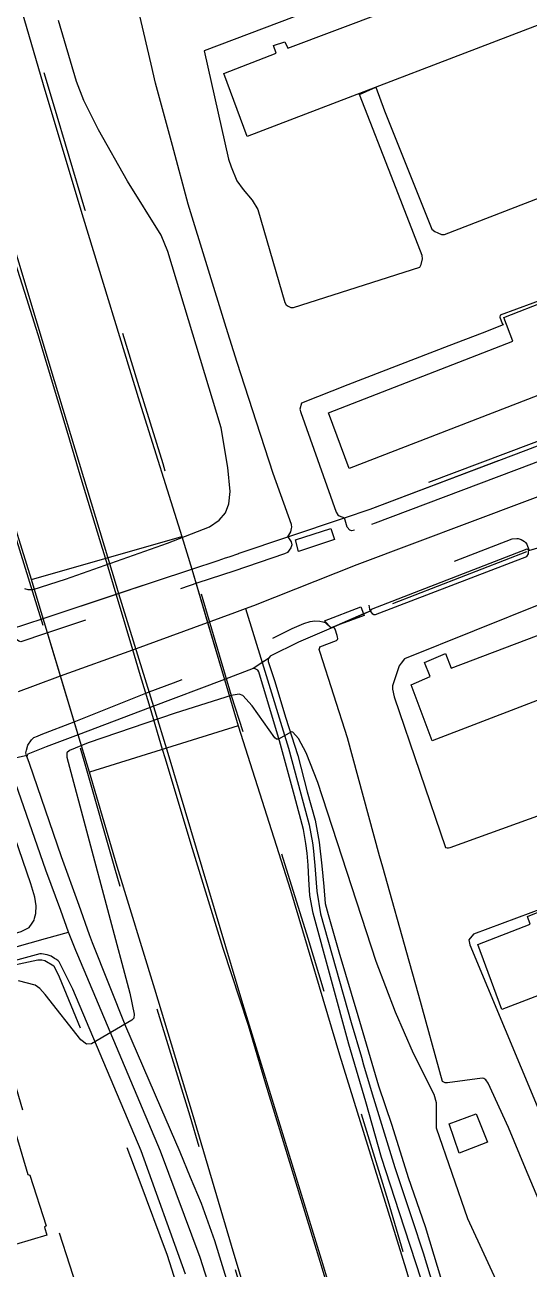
# Model space of a CAD drawing. Header units: millimetres. Extents: x 198785 to 203305, y 542885 to 545889.
# Drawn here: x 202029.6 to 202130.2, y 543380.9 to 543629.2 of the extents above; entities that cross this region are included whole.
import ezdxf

# ---------------------------------------------------------------- set-up
doc = ezdxf.new("R2010")
doc.units = ezdxf.units.MM
doc.linetypes.add('FENCE_25K', pattern=[54.3, 28.7, -9.2, -16.4])
doc.linetypes.add('HIDDEN_IN_25K', pattern=[56.5, 36.5, -20])
for name, color, linetype in [('A0013111', 253, 'Continuous'), ('A0013114', 253, 'Continuous'), ('A0013117', 253, 'Continuous'), ('A0013118', 253, 'Continuous'), ('A0023211', 253, 'Continuous'), ('A0023214', 253, 'Continuous'), ('A0023217', 253, 'Continuous'), ('A0033324', 253, 'Continuous'), ('A0043325', 253, 'Continuous'), ('A0053326', 253, 'Continuous'), ('A0073340', 253, 'Continuous'), ('B0014111', 253, 'Continuous'), ('B0014115', 253, 'Continuous'), ('B0024120', 253, 'Continuous'), ('C0523121', 253, 'Continuous'), ('F0017111', 253, 'Continuous')]:
    doc.layers.add(name, color=color, linetype=linetype)

msp = doc.modelspace()

# ---------------------------------------------------------------- linework, layer by layer
at = {"layer": 'A0013111'}
for points in [[(201952.69, 543887.18), (201959.29, 543864.27), (201969.32, 543830.49), (201981.95, 543788.15), (201995.17, 543743.22), (202006.91, 543703.83), (202018.57, 543666.59), (202027.68, 543636.48), (202033.61, 543616.13), (202041.25, 543590.7), (202052.48, 543553.99), (202060.98, 543527.1), (202062.92, 543520.59), (202066.09, 543509.95), (202069.47, 543498.59), (202072.22, 543489.35), (202082.62, 543456.52), (202092.41, 543423.7), (202105.65, 543380.99), (202119.01, 543335.29)], [(202081.77, 543349.38), (202071.38, 543383.85), (202063.05, 543411.98), (202055.58, 543436.76), (202048.08, 543461.27), (202042.52, 543480.09), (202040.28, 543487.54), (202036.76, 543499.28), (202033.31, 543510.76), (202030.98, 543518.54), (202025.69, 543535.41), (202019.88, 543553.45), (202013.86, 543573.55), (202001.29, 543615.89), (201988.17, 543658.98), (201975.59, 543701.29), (201964.61, 543737.61), (201954.02, 543772.01), (201942.51, 543810.75), (201931.78, 543846.34), (201922.12, 543878.3)]]:
    msp.add_lwpolyline(points, dxfattribs=at)
at = {"layer": 'A0013114'}
for points in [[(202026.76, 543508.59), (202033.31, 543510.76), (202047.87, 543515.59), (202062.92, 543520.59), (202068.17, 543522.33), (202069.66, 543522.83), (202070.36, 543523.06), (202072.33, 543523.72), (202072.41, 543523.75), (202082.11, 543527.03), (202093.37, 543530.83), (202098.49, 543532.57), (202129.65, 543544.34), (202166.44, 543558.41), (202181.33, 543564.15), (202188.47, 543566.9), (202188.7, 543567.02), (202188.97, 543567.37), (202191.89, 543568.6), (202192.33, 543568.58), (202195.02, 543569.7), (202195.4, 543569.96), (202195.58, 543570.17)], [(202202.32, 543547.62), (202202.06, 543547.7), (202201.7, 543547.71), (202201.22, 543547.7), (202192.67, 543544.17), (202192.48, 543544.41), (202191.52, 543546.34), (202191.34, 543546.7), (202191.14, 543546.81), (202190.86, 543546.86), (202190.36, 543546.86), (202190.07, 543546.81), (202162.58, 543536.23), (202140.93, 543527.7), (202140.58, 543527.37), (202130.13, 543524.22), (202130.15, 543524.44), (202129.78, 543524.59), (202098.75, 543512.57), (202098.49, 543512.23), (202090.72, 543508.81), (202084.19, 543506.04), (202078.58, 543503.21), (202078.21, 543502.79)], [(202075.17, 543500.75), (202069.47, 543498.59), (202054.61, 543492.97), (202040.28, 543487.54), (202033.89, 543485.13), (202030.25, 543483.65), (202030.09, 543483.42)]]:
    msp.add_lwpolyline(points, dxfattribs=at)
at = {"layer": 'A0013117'}
for points in [[(202078.21, 543502.79), (202078.15, 543502.6), (202078.17, 543502.14), (202079.52, 543498.17), (202081.62, 543491.05), (202084.06, 543483.39), (202085.92, 543476.17), (202087.53, 543470.49), (202088.32, 543466.11), (202088.9, 543461.42), (202089.28, 543457.27), (202089.56, 543453.89), (202090.13, 543451.66), (202092.24, 543444.25), (202096.04, 543431.56), (202100.18, 543417.52), (202102.81, 543409.65), (202106.09, 543399.24), (202109.46, 543389.44), (202116.87, 543365), (202121.07, 543351.6), (202125.08, 543339.6), (202128.91, 543327.35), (202133.18, 543313.36)], [(202131.91, 543306.21), (202127.14, 543321.16), (202122.57, 543335.93), (202116.59, 543353.72), (202112.88, 543365.21), (202108.71, 543378.92), (202104.38, 543392.16), (202100.81, 543403.17), (202097.65, 543414.31), (202094.25, 543425.8), (202087.15, 543451.97), (202086.48, 543455.48), (202086.27, 543458.71), (202086.13, 543461.54), (202085.92, 543463.92), (202085.69, 543465.84), (202085.21, 543468.65), (202083.43, 543475.39), (202080.43, 543486.35), (202076.28, 543500.12), (202076.14, 543500.45), (202075.59, 543500.7), (202075.17, 543500.75)], [(201983.65, 543467.02), (201987.42, 543454.45), (201991.67, 543440.37), (201992.31, 543439.45), (201992.54, 543439.25), (201992.74, 543439.08), (201993.05, 543438.87), (201993.73, 543438.49), (201994.8, 543438.32), (201995.52, 543438.36), (202025.72, 543447.38), (202028.9, 543448.29), (202030.49, 543449.1), (202031.09, 543449.97), (202031.5, 543450.56), (202031.59, 543450.94), (202031.81, 543451.89), (202031.87, 543453.44), (202031.61, 543455.16), (202030.8, 543457.8), (202022.75, 543481.09), (202022.23, 543481.64)], [(202030.09, 543483.42), (202030.04, 543483.12), (202030.47, 543481.87), (202036.86, 543463.29), (202040.38, 543453.53), (202042.47, 543447.7), (202043.09, 543446.13), (202049.74, 543429.42), (202056.71, 543413.25), (202060.52, 543404.32), (202062.64, 543399.27), (202064.78, 543394.1), (202067.47, 543386.62), (202079.99, 543345.89), (202082.46, 543338), (202089.94, 543314.14), (202104.45, 543266.49), (202112.55, 543238.17), (202114.69, 543230.64), (202116.45, 543224.45), (202119.59, 543213.39), (202126.48, 543184.67), (202130.77, 543167.6)], [(202032.61, 543443.85), (202022.33, 543441.02), (202000.3, 543434.84), (201999.06, 543434.42), (201998.55, 543434.05), (201996.94, 543431.12), (201996.22, 543429.05), (201996.22, 543428.72), (201996.22, 543428.17), (202004.16, 543398.96), (202013.23, 543368.64)], [(202061.7, 543379.91), (202052.84, 543404.56), (202039.22, 543436.81), (202036.48, 543442.23), (202036.28, 543442.47), (202035.97, 543442.68), (202035.58, 543442.93), (202034.86, 543443.38), (202034.1, 543443.64), (202032.94, 543443.85), (202032.61, 543443.85)]]:
    msp.add_lwpolyline(points, dxfattribs=at)
at = {"layer": 'A0013118'}
for points in [[(202095.31, 543635.4), (202065.39, 543624), (202070.25, 543602.37), (202070.8, 543600.89), (202071.95, 543598.07), (202073.18, 543596.37), (202074.99, 543594.19), (202076.08, 543592.36), (202081.51, 543573.78), (202081.73, 543573.33), (202082.14, 543573.06), (202082.67, 543572.8), (202083.22, 543572.78), (202108.42, 543580.86), (202108.72, 543581.36), (202108.99, 543582.51), (202108.92, 543583.17), (202103.22, 543597.72), (202096.4, 543615.27), (202099.65, 543616.75), (202101.4, 543612.03), (202110.8, 543588.4), (202111.41, 543587.99), (202112.02, 543587.68), (202112.77, 543587.38), (202113.33, 543587.38), (202138.63, 543597.11)], [(202082.11, 543527.03), (202082.67, 543528.02), (202082.76, 543528.35), (202082.83, 543528.7), (202082.87, 543528.96), (202082.85, 543529.49), (202079.18, 543539.68), (202075.85, 543549.91), (202071.96, 543561.85), (202069.81, 543568.82), (202062.22, 543593.42), (202059.1, 543605.15), (202055.68, 543617.58), (202054.8, 543621.38), (202051.64, 543635.05)], [(202134.2, 543574.86), (202124.42, 543571.24), (202124.38, 543570.84), (202124.86, 543569.62), (202125.05, 543569.32), (202120.87, 543567.7), (202114.24, 543565.14), (202094.07, 543557.34), (202084.83, 543553.74), (202084.49, 543552.49), (202084.66, 543551.82), (202091.75, 543531.94), (202092.06, 543531.46), (202092.32, 543531.24), (202093.37, 543530.83)], [(202098.49, 543512.23), (202098.91, 543511.74), (202099.27, 543511.57), (202099.56, 543511.57), (202129.78, 543523.13), (202130.13, 543523.64), (202130.13, 543524.22)], [(202133.18, 543513.84), (202105.36, 543502.73), (202104.71, 543501.86), (202104.31, 543501.33), (202102.95, 543497.34), (202102.95, 543496.67), (202103.34, 543495.14), (202113.57, 543465.05), (202113.86, 543464.96), (202114.12, 543464.96), (202114.49, 543465.05), (202143.71, 543475.63)], [(202135.13, 543387.57), (202129.53, 543401.01), (202126.12, 543409.18), (202122.04, 543418.06), (202121.6, 543418.71), (202121.2, 543418.95), (202120.83, 543419.04), (202113.96, 543418.1), (202113.5, 543418.1), (202112.96, 543418.36), (202108.24, 543435.54), (202106.32, 543442.35), (202101.02, 543461.13), (202100.37, 543463.42), (202094.02, 543486.93), (202088.52, 543503.97), (202088.37, 543504.58), (202088.47, 543504.95), (202088.5, 543505.06), (202091.79, 543506.34), (202092.03, 543506.54), (202092.07, 543506.78), (202092.03, 543507.04), (202091.92, 543507.33), (202091.57, 543508.59), (202091.42, 543508.83), (202091.25, 543508.92), (202090.72, 543508.81)], [(202136.28, 543454.18), (202119.16, 543447.77), (202118.19, 543446.66), (202118.4, 543445.65), (202135.66, 543404.21)]]:
    msp.add_lwpolyline(points, dxfattribs=at)
at = {"layer": 'A0023211'}
msp.add_lwpolyline([(202093.71, 543365.19), (202088.52, 543382.42), (202077.73, 543417.84), (202074.23, 543429.52), (202069.2, 543444.89), (202067.6, 543450.06), (202062.83, 543465.67), (202057.69, 543482.75), (202057.12, 543484.64), (202054.61, 543492.97), (202052.5, 543499.99), (202051.16, 543504.52), (202048.33, 543514.05), (202047.87, 543515.59), (202045.71, 543522.75), (202044.59, 543526.45), (202040.84, 543538.7), (202038.06, 543548.11), (202032.29, 543567.34), (202029.65, 543575.77), (202026.74, 543584.79), (202023.73, 543594.84), (202017.45, 543616.01), (202003.37, 543662.79)], dxfattribs=at)
at = {"layer": 'A0023214'}
msp.add_lwpolyline([(202028.4, 543496.17), (202031.76, 543497.46), (202036.76, 543499.28), (202051.16, 543504.52), (202066.09, 543509.95), (202071.54, 543511.94), (202073.65, 543512.71), (202075.29, 543513.35), (202095.93, 543521.53), (202129.89, 543534.28), (202164.51, 543547.32)], dxfattribs=at)
at = {"layer": 'A0023217'}
for points in [[(202038.37, 543448.18), (202036.79, 543452.47), (202033.83, 543460.54), (202026.16, 543482.53), (202024.33, 543494.61), (202022.47, 543506.86), (202018.38, 543524.62), (202016.44, 543533.79), (202010.94, 543558.32), (202009.48, 543564.6), (202007.81, 543571.78), (202003.3, 543588.66), (201996.98, 543610.54), (201993.05, 543624.07), (201989.71, 543634.89), (201985.04, 543650.58), (201977.32, 543675.53), (201973.75, 543688.05), (201969.61, 543702.87), (201962.09, 543727.36), (201930.26, 543833.2), (201930, 543834), (201929.13, 543836.62)], [(202073.65, 543512.71), (202076.97, 543501.96), (202082.25, 543484.87), (202084.68, 543475.78), (202086.37, 543469.57), (202087.01, 543465.97), (202087.12, 543465.02), (202087.51, 543461.48), (202087.78, 543457.99), (202087.88, 543456.37), (202088.64, 543451.81), (202094.74, 543430.14), (202096.79, 543423.25), (202097.22, 543421.66), (202098.92, 543415.92), (202103.45, 543401.21), (202106.92, 543390.8), (202109.08, 543384.18), (202109.09, 543384.18), (202114.87, 543365.11)], [(201991.61, 543429.09), (201994.59, 543433.39), (201996.53, 543436.19), (202024.02, 543444.2), (202033.73, 543446.89), (202038.37, 543448.18)], [(202077.58, 543339.9), (202076.94, 543344.41), (202076.9, 543344.69), (202064.58, 543383.27), (202056.68, 543404.44), (202040.17, 543443.58), (202039.8, 543444.53), (202038.37, 543448.18)]]:
    msp.add_lwpolyline(points, dxfattribs=at)
at = {"layer": 'A0033324', "linetype": 'HIDDEN_IN_25K', "flags": 128}
for points in [[(202095.38, 543528.35), (202094.89, 543528.26), (202094.47, 543528.37), (202093.91, 543528.96), (202093.37, 543530.83), (202098.49, 543532.57), (202129.65, 543544.34), (202166.44, 543558.41), (202181.33, 543564.15), (202188.47, 543566.9), (202188.7, 543567.02), (202188.97, 543567.37), (202189.14, 543565.85), (202189.05, 543564.3), (202188.73, 543563.94), (202188.47, 543563.66), (202187.82, 543563.44), (202167.51, 543555.61), (202141.29, 543545.58), (202130.71, 543541.54), (202099.5, 543529.74), (202095.38, 543528.35)], [(202033.78, 543507.76), (202028.82, 543506.11), (202028.41, 543506.2), (202028, 543506.56), (202026.76, 543508.59), (202033.31, 543510.76), (202048.32, 543515.75), (202062.92, 543520.59), (202068.17, 543522.33), (202070.36, 543523.06), (202072.41, 543523.75), (202082.11, 543527.03), (202082.77, 543526.07), (202082.86, 543525.42), (202082.72, 543524.85), (202082.03, 543523.92), (202081.43, 543523.64), (202071.31, 543520.21), (202064.16, 543517.84), (202056.65, 543515.35), (202049.21, 543512.88), (202033.78, 543507.76)], [(202129.8, 543525.6), (202130.15, 543524.44), (202129.78, 543524.59), (202098.75, 543512.57), (202098.49, 543512.23), (202098.29, 543513.76), (202098.62, 543515.05), (202098.95, 543515.48), (202099.3, 543515.81), (202100.59, 543516.5), (202113.34, 543521.44), (202126.85, 543526.67), (202127.75, 543526.74), (202128.06, 543526.73), (202128.65, 543526.54), (202129.28, 543526.11), (202129.49, 543525.9), (202129.8, 543525.6)], [(202030.09, 543483.42), (202030.04, 543483.12), (202029.96, 543483.39), (202029.8, 543483.96), (202029.95, 543484.48), (202030.23, 543485.49), (202030.94, 543486.53), (202031.4, 543487.03), (202032.13, 543487.29), (202032.89, 543487.61), (202039.5, 543490.15), (202054.4, 543496.1), (202059.28, 543497.94), (202068.97, 543501.61), (202072.93, 543503.11), (202076.7, 543505.63), (202082.93, 543508.76), (202085.3, 543509.77), (202086.56, 543510.14), (202087.47, 543510.29), (202088.46, 543510.24), (202089.06, 543510.07), (202089.54, 543509.93), (202090.72, 543508.81), (202084.19, 543506.04), (202078.58, 543503.21), (202078.21, 543502.79), (202075.17, 543500.75), (202055.29, 543493.22), (202054.61, 543492.97), (202040.28, 543487.54), (202033.89, 543485.13), (202030.25, 543483.65), (202030.09, 543483.42)]]:
    msp.add_lwpolyline(points, dxfattribs=at)
at = {"layer": 'A0043325'}
for points in [[(202091.43, 543526.51), (202084.23, 543524.12), (202083.6, 543526.43), (202090.65, 543528.69), (202091.43, 543526.51)], [(202091.9, 543509.33), (202090.74, 543508.89), (202089.39, 543510.27), (202096.67, 543513.07), (202097.18, 543511.66), (202097.3, 543511.35), (202091.9, 543509.33)]]:
    msp.add_lwpolyline(points, dxfattribs=at)
at = {"layer": 'A0053326'}
for points in [[(202026.76, 543508.59), (202033.31, 543510.76), (202047.87, 543515.59), (202062.92, 543520.59), (202068.17, 543522.33), (202069.66, 543522.83), (202070.36, 543523.06), (202072.33, 543523.72), (202072.41, 543523.75), (202082.11, 543527.03), (202093.37, 543530.83), (202098.49, 543532.57), (202129.65, 543544.34), (202166.44, 543558.41)], [(202131.06, 543524.5), (202130.13, 543524.22), (202130.15, 543524.44), (202129.78, 543524.59), (202098.75, 543512.57), (202098.49, 543512.23), (202097.18, 543511.66), (202091.9, 543509.33), (202090.72, 543508.81), (202084.19, 543506.04), (202078.58, 543503.21), (202078.21, 543502.79), (202076.97, 543501.96), (202075.17, 543500.75), (202069.47, 543498.59), (202054.61, 543492.97), (202040.28, 543487.54), (202033.89, 543485.13), (202030.25, 543483.65), (202030.09, 543483.42), (202026.16, 543482.53)]]:
    msp.add_lwpolyline(points, dxfattribs=at)
at = {"layer": 'A0073340'}
msp.add_lwpolyline([(202072.22, 543489.35), (202042.52, 543480.09), (202040.28, 543487.54), (202033.31, 543510.76), (202030.98, 543518.54), (202060.98, 543527.1), (202062.92, 543520.59), (202069.47, 543498.59), (202072.22, 543489.35)], dxfattribs=at)
at = {"layer": 'B0014111'}
msp.add_lwpolyline([(202121.91, 543406.29), (202116.27, 543404.05), (202114.28, 543409.94), (202119.69, 543411.93), (202121.91, 543406.29)], dxfattribs=at)
at = {"layer": 'B0014115'}
for points in [[(202135.7, 543644.91), (202140.69, 543632.43), (202073.96, 543606.93), (202069.3, 543619.49), (202079.78, 543623.51), (202079.23, 543625.04), (202081.47, 543625.83), (202082.07, 543624.54), (202101.39, 543631.8), (202100.89, 543633.13), (202103.19, 543634.07), (202103.6, 543632.84), (202122.88, 543640.01), (202122.36, 543641.39), (202124.74, 543642.29), (202125.13, 543640.93), (202135.7, 543644.91)], [(202162.15, 543625.06), (202178.1, 543584.73), (202175.65, 543583.69), (202177.63, 543579.18), (202175.95, 543578.48), (202177.86, 543572.99), (202094.33, 543540.65), (202090.2, 543551.8), (202126.98, 543566.1), (202125.17, 543570.82), (202134.03, 543574.23), (202135.98, 543569.27), (202165.89, 543580.51), (202166.45, 543582.03), (202160.73, 543595.75), (202157.59, 543594.44), (202154.22, 543603.8), (202157.29, 543604.88), (202151.11, 543620.71), (202162.15, 543625.06)], [(202171.9, 543522.12), (202175.96, 543511.33), (202110.91, 543486.34), (202106.71, 543497.52), (202110.49, 543499.18), (202109.38, 543501.99), (202113.52, 543503.74), (202114.67, 543500.84), (202136.1, 543508.98), (202134.64, 543513.12), (202143.31, 543516.48), (202145.07, 543512.05), (202171.9, 543522.12)], [(202190.35, 543472.88), (202195.5, 543459.89), (202124.76, 543432.71), (202120, 543445.7), (202130.47, 543449.79), (202129.88, 543451.3), (202132.04, 543452.14), (202132.65, 543450.81), (202151.83, 543458.12), (202151.35, 543459.52), (202153.66, 543460.47), (202154.17, 543459.19), (202175.23, 543467.19), (202174.8, 543468.53), (202177.25, 543469.5), (202177.71, 543468.15), (202190.35, 543472.88)], [(202025.78, 543414.91), (202030.2, 543399.84), (202030.64, 543399.66), (202033.87, 543389.54), (202033.54, 543389.29), (202033.99, 543387.73), (202021.42, 543383.97)]]:
    msp.add_lwpolyline(points, dxfattribs=at)
at = {"layer": 'B0024120', "linetype": 'FENCE_25K', "flags": 128}
for points in [[(202217.14, 542885.31), (202215.89, 542889.79), (202211.79, 542903.46), (202211.06, 542906.37), (202208.69, 542915.86), (202206.09, 542924.17), (202204, 542931.32), (202200.96, 542941.36), (202197.88, 542953.14), (202193.96, 542966.12), (202191.06, 542975.57), (202188.37, 542984.85), (202185.11, 542995.75), (202181.06, 543009.4), (202176.75, 543022.91), (202171.14, 543042), (202166.33, 543058.33), (202165.34, 543061.94), (202162.84, 543070.79), (202161.86, 543070.58), (202156.04, 543089.93), (202154.54, 543094.78), (202147.84, 543116.61), (202141.5, 543137.49), (202139.18, 543145.49), (202131.01, 543174.33), (202125.1, 543198.61), (202118.28, 543224.61), (202113.3, 543242.82), (202109.84, 543255.14), (202104.1, 543273.9), (202097.23, 543295.85), (202092.33, 543312.28), (202086.5, 543331.8), (202083.07, 543342.6), (202077.88, 543360.15), (202072.93, 543376.53), (202067.22, 543395.55), (202062.6, 543411.48), (202056.3, 543431.95), (202047.57, 543460.91), (202041.81, 543481.23), (202036.93, 543497.61), (202032.09, 543513.2), (202027.19, 543529.07), (202019.09, 543553.55), (202015.84, 543564.8), (202011.05, 543580.92), (202006.28, 543596.63), (202002.39, 543609.36), (201998.74, 543621.31), (201994.31, 543636.29), (201988.76, 543654.92), (201981.76, 543678.1), (201975.22, 543699.17), (201970.56, 543715.13), (201963.98, 543736.53), (201958.01, 543756.32), (201952.21, 543775.51), (201947.22, 543791.32), (201942.17, 543808.9), (201934.59, 543834.02), (201929.08, 543852.65), (201922.59, 543873.68), (201916.84, 543892.4), (201901.51, 543941.87), (201892.55, 543971.75), (201882.04, 544007.3), (201875.05, 544031.16), (201867.35, 544058.14), (201860.22, 544082.88), (201851.27, 544112.32), (201845.99, 544129.33), (201840.53, 544147.15), (201834.75, 544166.47), (201829.77, 544182.76), (201824.52, 544199.55), (201818.86, 544219.4), (201812.32, 544240.2), (201807.48, 544256.42), (201802.39, 544272.63), (201799.93, 544281.61), (201798.2, 544286.5), (201793.41, 544299.96), (201786.32, 544320.12), (201774.68, 544352.8), (201768.76, 544370.18), (201760.88, 544394.99), (201754.9, 544414.84), (201745.58, 544444.9), (201739.23, 544465.95), (201732.19, 544488.74), (201727.89, 544504.35), (201727.89, 544504.35)], [(201770.4, 544504.36), (201770.4, 544504.36), (201785.33, 544455.28), (201794.41, 544425.75), (201798.99, 544407.61), (201804.28, 544388.14), (201811.12, 544360.89), (201815.83, 544339.85), (201818.79, 544329.36), (201823.44, 544313.52), (201829.51, 544293.62), (201835.65, 544273.22), (201842.03, 544253.2), (201847.91, 544232.99), (201854.47, 544211.69), (201860.54, 544191.32), (201866.45, 544171.79), (201873.21, 544148.85), (201884.3, 544113.4), (201890.46, 544093.16), (201896.63, 544072.98), (201906.2, 544042.15), (201917.08, 544007.6), (201925.07, 543981.12), (201935.52, 543946.69), (201952.76, 543888.69), (202003.01, 543719.21), (202021.36, 543659.94), (202035.29, 543613.52), (202041.54, 543592.48), (202052.13, 543557.91), (202057.13, 543541.64), (202063.59, 543519.77), (202070.8, 543495.4), (202079.08, 543469.48), (202086.08, 543446.97), (202094.08, 543420.34), (202102.04, 543394.6), (202109.51, 543369.26), (202116.78, 543345.59), (202123.65, 543322.06), (202130.2, 543300.78), (202138.06, 543275.83), (202143.95, 543256.7), (202149.73, 543239.71), (202157.64, 543215.97), (202164.25, 543196.45), (202171.6, 543176.01), (202176.37, 543161.61), (202178.79, 543153.85), (202185.31, 543130.8), (202191.15, 543111.62), (202197.51, 543090.01), (202202.97, 543073.05), (202207.04, 543059.94), (202210.63, 543047.74), (202211.02, 543046.42), (202214.38, 543035.18), (202218.91, 543021.16), (202222.62, 543008.94), (202226.97, 542995.09), (202230.29, 542984.14), (202233.12, 542974.1), (202236.73, 542961.8), (202240.86, 542948.7), (202245.18, 542934.56), (202248.42, 542924.06), (202250.67, 542916.58), (202254.08, 542906.51), (202256.84, 542900.24), (202260.59, 542892.72), (202263.76, 542886.82), (202264.52, 542885.31)], [(202187.81, 543567.2), (202096.75, 543532.81)], [(202129.72, 543524.08), (202099.28, 543512.23)], [(202010.29, 543478.01), (202019.5, 543481.88), (202020.2, 543481.9), (202020.72, 543481.85), (202021.18, 543481.7), (202021.66, 543481.48), (202022.4, 543479.58), (202029.97, 543456.32), (202030.28, 543454.36), (202030.34, 543452.57), (202030.25, 543451.91), (202030.13, 543451), (202029.93, 543450.54), (202029.53, 543449.73), (202028.64, 543449.14), (202016.71, 543445.39), (202015.88, 543445.34), (202015.71, 543446.08)], [(202003.3, 543403.81), (201998.24, 543422), (201996.62, 543428.42), (201996.71, 543429.27), (201997.11, 543430.77), (201998.83, 543433.79), (201999, 543434.03), (202018.4, 543439.63), (202021.07, 543440.21), (202032.24, 543442.65), (202033.02, 543442.63), (202033.59, 543442.54), (202035.44, 543441.43), (202036.51, 543439.27), (202046.23, 543415.44), (202052.34, 543398.89), (202058.05, 543383.71), (202063.57, 543366.14), (202069.59, 543348.68), (202070.31, 543346.54), (202070.32, 543345.52), (202070.19, 543344.34), (202069.66, 543342.94), (202069.16, 543342.4), (202052.98, 543337.71), (202050.55, 543337.01)], [(202021.07, 543440.21), (202035.93, 543389.77), (202052.98, 543337.71)]]:
    msp.add_lwpolyline(points, dxfattribs=at)
at = {"layer": 'C0523121'}
msp.add_lwpolyline([(201931.72, 543901.38), (201944.89, 543857.77), (201961.35, 543802.69), (201968.66, 543778.51), (201981.27, 543737.87), (201992.47, 543700.34), (202006.75, 543653.12), (202020.61, 543607.6), (202035.47, 543558.22), (202047.83, 543517.33), (202048.32, 543515.75), (202055.29, 543493.22), (202058.19, 543483.86), (202073.02, 543433.93), (202088.74, 543382.9), (202103.23, 543334.7)], dxfattribs=at)
at = {"layer": 'F0017111', "elevation": 20}
for points in [[(202029.56, 543516.76), (202030.25, 543516.5), (202031.28, 543516.56), (202037.73, 543518.6), (202058.12, 543525.77), (202066.46, 543529.03), (202068.43, 543530.35), (202069.63, 543531.82), (202070.31, 543533.64), (202070.58, 543536.06), (202070.1, 543540.86), (202068.79, 543548.81), (202058.17, 543583.98), (202056.83, 543587.23), (202050.1, 543598.01), (202044.3, 543608.26), (202041.39, 543614.13), (202039.97, 543617.89), (202036.36, 543630.06)], [(202128.6, 543368.09), (202117.97, 543390.96), (202111.73, 543409.04), (202111.78, 543414.13), (202111.26, 543415.77), (202107.18, 543423.98), (202103.58, 543432.17), (202099.74, 543442.33), (202088.11, 543478.02), (202085.75, 543483.97), (202084.25, 543486.81), (202083.08, 543488.06), (202082.82, 543488.16), (202080.21, 543486.68), (202079.84, 543486.68), (202079.52, 543486.92), (202074.98, 543493.31), (202073.13, 543495.35), (202072.38, 543495.67), (202070.77, 543495.38), (202059.6, 543491.85), (202042.25, 543485.96), (202038.54, 543484.43), (202038.04, 543483.92), (202038.01, 543483.09), (202050.6, 543435.99), (202051.44, 543431.8), (202051.38, 543431.02), (202050.97, 543430.59), (202042.96, 543425.86), (202041.94, 543425.8), (202040.8, 543426.66), (202033.71, 543435.75), (202032.63, 543436.92), (202031.69, 543437.56), (202028.37, 543438.47)]]:
    msp.add_lwpolyline(points, dxfattribs=at)

doc.saveas('drawing.dxf')
